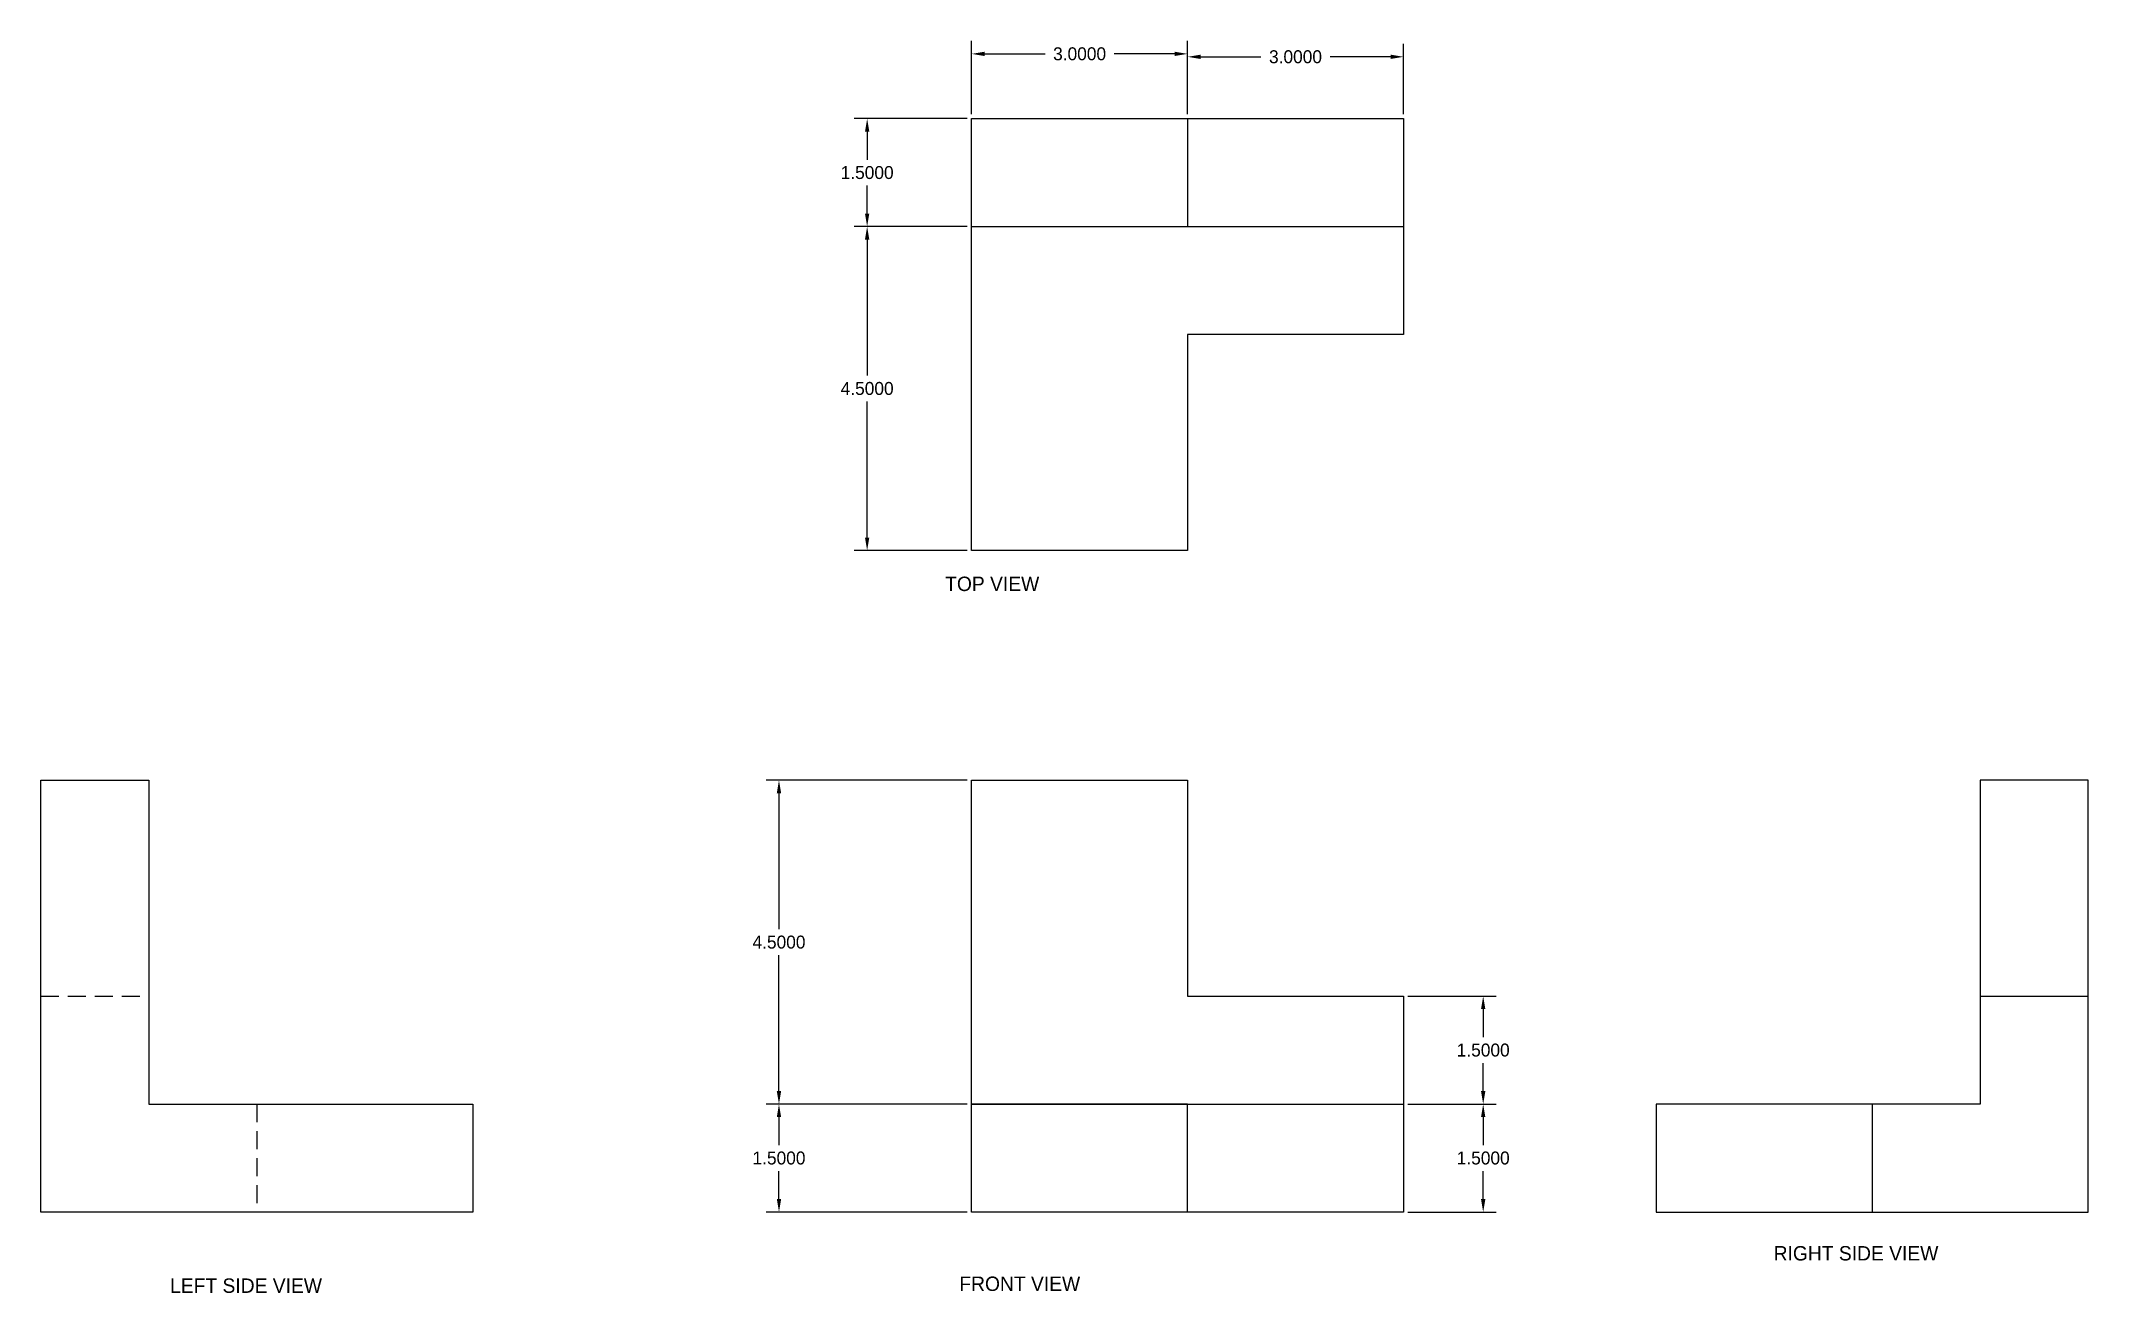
# Model space of a CAD drawing. Header units: inches. Extents: x 10.6 to 39.1, y 15.1 to 32.5.
import ezdxf

# ---------------------------------------------------------------- set-up
doc = ezdxf.new("R2010")
doc.units = ezdxf.units.IN
doc.header["$MEASUREMENT"] = 0
doc.linetypes.add('DASHED2', pattern=[0.375, 0.25, -0.125])
doc.dimstyles.get("Standard").update_dxf_attribs({"dimtxt": 0.18, "dimasz": 0.18, "dimexe": 0.18, "dimexo": 0.0625, "dimgap": 0.09, "dimtad": 0, "dimtih": 1, "dimtoh": 1, "dimdec": 4, "dimzin": 0, "dimdsep": 46, "dimtxsty": 'Standard', "dimcen": 0.09, "dimadec": 0, "dimazin": 0, "dimtfac": 1, "dimtdec": 4, "dimtofl": 0, "dimtmove": 0, "dimatfit": 3, "dimfxl": 0, "dimtolj": 1, "dimtzin": 0, "dimarcsym": 0})

# ---------------------------------------------------------------- blocks, each defined once
blk = doc.blocks.new('*D2')
at = {"color": 0, "lineweight": -2}
for p, q in [((23.487, 22.199), (20.693, 22.199)), ((20.873, 22.019), (20.873, 20.129)), ((20.873, 17.879), (20.873, 19.769)), ((23.487, 17.699), (20.693, 17.699))]:
    blk.add_line(p, q, dxfattribs=at)
at = {"color": 0}
for points in [[(20.843, 22.019), (20.903, 22.019), (20.873, 22.199)], [(20.843, 17.879), (20.903, 17.879), (20.873, 17.699)]]:
    blk.add_solid(points, dxfattribs=at)
at = {"layer": 'Defpoints', "color": 0}
for p in [(23.55, 22.199), (20.873, 17.699), (23.55, 17.699)]:
    blk.add_point(p, dxfattribs=at)
at = {"color": 0, "insert": (20.873, 19.949), "char_height": 0.18, "attachment_point": 5}
blk.add_mtext('\\A1;4.5000', dxfattribs=at)
blk = doc.blocks.new('*D3')
at = {"color": 0, "lineweight": -2}
for p, q in [((23.487, 17.699), (20.693, 17.699)), ((20.873, 17.519), (20.873, 17.129)), ((20.873, 16.379), (20.873, 16.769)), ((23.487, 16.199), (20.693, 16.199))]:
    blk.add_line(p, q, dxfattribs=at)
at = {"color": 0}
for points in [[(20.843, 17.519), (20.903, 17.519), (20.873, 17.699)], [(20.843, 16.379), (20.903, 16.379), (20.873, 16.199)]]:
    blk.add_solid(points, dxfattribs=at)
at = {"layer": 'Defpoints', "color": 0}
for p in [(23.55, 17.699), (20.873, 16.199), (23.55, 16.199)]:
    blk.add_point(p, dxfattribs=at)
at = {"color": 0, "insert": (20.873, 16.949), "char_height": 0.18, "attachment_point": 5}
blk.add_mtext('\\A1;1.5000', dxfattribs=at)
blk = doc.blocks.new('*D4')
at = {"color": 0, "lineweight": -2}
for p, q in [((29.612, 17.699), (30.838, 17.699)), ((30.658, 17.519), (30.658, 17.129)), ((30.658, 16.379), (30.658, 16.769)), ((29.612, 16.199), (30.838, 16.199))]:
    blk.add_line(p, q, dxfattribs=at)
at = {"color": 0}
for points in [[(30.628, 17.519), (30.688, 17.519), (30.658, 17.699)], [(30.628, 16.379), (30.688, 16.379), (30.658, 16.199)]]:
    blk.add_solid(points, dxfattribs=at)
at = {"layer": 'Defpoints', "color": 0}
for p in [(29.55, 17.699), (29.55, 16.199), (30.658, 16.199)]:
    blk.add_point(p, dxfattribs=at)
at = {"color": 0, "insert": (30.658, 16.949), "char_height": 0.18, "attachment_point": 5}
blk.add_mtext('\\A1;1.5000', dxfattribs=at)
blk = doc.blocks.new('*D5')
at = {"color": 0, "lineweight": -2}
for p, q in [((29.612, 19.199), (30.838, 19.199)), ((30.658, 19.019), (30.658, 18.629)), ((30.658, 17.879), (30.658, 18.269)), ((29.675, 17.699), (30.838, 17.699))]:
    blk.add_line(p, q, dxfattribs=at)
at = {"color": 0}
for points in [[(30.628, 19.019), (30.688, 19.019), (30.658, 19.199)], [(30.628, 17.879), (30.688, 17.879), (30.658, 17.699)]]:
    blk.add_solid(points, dxfattribs=at)
at = {"layer": 'Defpoints', "color": 0}
for p in [(29.55, 19.199), (29.612, 17.699), (30.658, 17.699)]:
    blk.add_point(p, dxfattribs=at)
at = {"color": 0, "insert": (30.658, 18.449), "char_height": 0.18, "attachment_point": 5}
blk.add_mtext('\\A1;1.5000', dxfattribs=at)
blk = doc.blocks.new('*D6')
at = {"color": 0, "lineweight": -2}
for p, q in [((23.55, 31.455), (23.55, 32.472)), ((26.55, 31.455), (26.55, 32.472)), ((23.73, 32.292), (24.57, 32.292)), ((26.37, 32.292), (25.53, 32.292))]:
    blk.add_line(p, q, dxfattribs=at)
at = {"color": 0}
for points in [[(23.73, 32.322), (23.73, 32.262), (23.55, 32.292)], [(26.37, 32.322), (26.37, 32.262), (26.55, 32.292)]]:
    blk.add_solid(points, dxfattribs=at)
at = {"layer": 'Defpoints', "color": 0}
for p in [(26.55, 32.292), (23.55, 31.392), (26.55, 31.392)]:
    blk.add_point(p, dxfattribs=at)
at = {"color": 0, "insert": (25.05, 32.292), "char_height": 0.18, "attachment_point": 5}
blk.add_mtext('\\A1;3.0000', dxfattribs=at)
blk = doc.blocks.new('*D7')
at = {"color": 0, "lineweight": -2}
for p, q in [((26.55, 31.517), (26.55, 32.431)), ((29.55, 31.455), (29.55, 32.431)), ((26.73, 32.251), (27.57, 32.251)), ((29.37, 32.251), (28.53, 32.251))]:
    blk.add_line(p, q, dxfattribs=at)
at = {"color": 0}
for points in [[(26.73, 32.281), (26.73, 32.221), (26.55, 32.251)], [(29.37, 32.281), (29.37, 32.221), (29.55, 32.251)]]:
    blk.add_solid(points, dxfattribs=at)
at = {"layer": 'Defpoints', "color": 0}
for p in [(29.55, 32.251), (26.55, 31.455), (29.55, 31.392)]:
    blk.add_point(p, dxfattribs=at)
at = {"color": 0, "insert": (28.05, 32.251), "char_height": 0.18, "attachment_point": 5}
blk.add_mtext('\\A1;3.0000', dxfattribs=at)
blk = doc.blocks.new('*D8')
at = {"color": 0, "lineweight": -2}
for p, q in [((23.487, 31.392), (21.918, 31.392)), ((22.098, 31.212), (22.098, 30.822)), ((22.098, 30.072), (22.098, 30.462)), ((23.487, 29.892), (21.918, 29.892))]:
    blk.add_line(p, q, dxfattribs=at)
at = {"color": 0}
for points in [[(22.068, 31.212), (22.128, 31.212), (22.098, 31.392)], [(22.068, 30.072), (22.128, 30.072), (22.098, 29.892)]]:
    blk.add_solid(points, dxfattribs=at)
at = {"layer": 'Defpoints', "color": 0}
for p in [(23.55, 31.392), (22.098, 29.892), (23.55, 29.892)]:
    blk.add_point(p, dxfattribs=at)
at = {"color": 0, "insert": (22.098, 30.642), "char_height": 0.18, "attachment_point": 5}
blk.add_mtext('\\A1;1.5000', dxfattribs=at)
blk = doc.blocks.new('*D9')
at = {"color": 0, "lineweight": -2}
for p, q in [((23.487, 29.892), (21.918, 29.892)), ((22.098, 29.712), (22.098, 27.822)), ((22.098, 25.572), (22.098, 27.462)), ((23.487, 25.392), (21.918, 25.392))]:
    blk.add_line(p, q, dxfattribs=at)
at = {"color": 0}
for points in [[(22.068, 29.712), (22.128, 29.712), (22.098, 29.892)], [(22.068, 25.572), (22.128, 25.572), (22.098, 25.392)]]:
    blk.add_solid(points, dxfattribs=at)
at = {"layer": 'Defpoints', "color": 0}
for p in [(23.55, 29.892), (22.098, 25.392), (23.55, 25.392)]:
    blk.add_point(p, dxfattribs=at)
at = {"color": 0, "insert": (22.098, 27.642), "char_height": 0.18, "attachment_point": 5}
blk.add_mtext('\\A1;4.5000', dxfattribs=at)

msp = doc.modelspace()

# ---------------------------------------------------------------- linework, layer by layer
for p, q in [((23.54983, 29.89209), (23.54983, 31.39209)), ((23.54983, 31.39209), (26.54983, 31.39209)), ((26.54983, 31.39209), (29.54983, 31.39209)), ((26.54983, 31.39209), (26.54983, 29.89209)), ((29.54983, 31.39209), (29.54983, 29.89209)), ((23.54983, 25.39209), (23.54983, 29.89209)), ((23.54983, 29.89209), (29.54983, 29.89209)), ((29.54983, 29.89209), (29.54983, 28.39209)), ((29.54983, 28.39209), (26.54983, 28.39209)), ((26.54983, 28.39209), (26.54983, 25.39209)), ((26.54983, 25.39209), (23.54983, 25.39209)), ((10.618, 19.19922), (10.618, 22.19922)), ((10.618, 22.19922), (12.118, 22.19922)), ((12.118, 22.19922), (12.118, 19.19922)), ((23.54983, 22.19922), (26.54983, 22.19922)), ((23.54983, 17.69922), (23.54983, 22.19922)), ((26.54983, 22.19922), (26.54983, 19.19922)), ((39.06239, 22.19922), (37.56239, 22.19922)), ((37.56239, 22.19922), (37.56239, 19.19922)), ((39.06239, 19.19922), (39.06239, 22.19922)), ((10.618, 16.19922), (10.618, 19.19922)), ((12.118, 19.19922), (12.118, 17.69922)), ((26.54983, 19.19922), (29.54983, 19.19922)), ((29.54983, 19.19922), (29.54983, 17.69922)), ((37.56239, 19.19922), (37.56239, 17.69922)), ((37.56239, 19.19922), (39.06239, 19.19922)), ((39.06239, 16.19922), (39.06239, 19.19922)), ((12.118, 17.69922), (13.618, 17.69922)), ((13.618, 17.69922), (16.618, 17.69922)), ((16.618, 17.69922), (16.618, 16.19922)), ((23.54983, 16.19922), (23.54983, 17.69922)), ((26.54983, 17.69922), (23.54983, 17.69922)), ((23.54983, 17.69922), (29.54983, 17.69922)), ((26.54983, 16.19922), (26.54983, 17.69922)), ((29.54983, 17.69922), (29.54983, 16.19922)), ((36.06239, 17.69922), (33.06239, 17.69922)), ((33.06239, 17.69922), (33.06239, 16.19922)), ((37.56239, 17.69922), (36.06239, 17.69922)), ((36.06239, 17.69922), (36.06239, 16.19922)), ((13.618, 16.19922), (10.618, 16.19922)), ((16.618, 16.19922), (13.618, 16.19922)), ((26.54983, 16.19922), (23.54983, 16.19922)), ((29.54983, 16.19922), (26.54983, 16.19922)), ((33.06239, 16.19922), (36.06239, 16.19922)), ((36.06239, 16.19922), (39.06239, 16.19922))]:
    msp.add_line(p, q)
at = {"linetype": 'DASHED2'}
for p, q in [((10.618, 19.19922), (12.118, 19.19922)), ((13.618, 17.69922), (13.618, 16.19922))]:
    msp.add_line(p, q, dxfattribs=at)

# ---------------------------------------------------------------- texts
at = {"char_height": 0.2, "attachment_point": 1}
for s, insert, width in [('TOP VIEW', (23.18191, 25.02816), 3.4637317), ('RIGHT SIDE VIEW', (34.69402, 15.72618), 3.7356367), ('LEFT SIDE VIEW', (12.41269, 15.27639), 2.7878818), ('FRONT VIEW', (23.37903, 15.30272), 4.7872716)]:
    msp.add_mtext(s, dxfattribs=dict(at, insert=insert, width=width))

# ---------------------------------------------------------------- dimensions: what is measured, and where the dimension line sits
for base, p1, p2, picture, middle in [((26.54983, 32.2917), (23.54983, 31.39209), (26.54983, 31.39209), '*D6', (25.04983, 32.2917)), ((29.54983, 32.25093), (26.54983, 31.45459), (29.54983, 31.39209), '*D7', (28.04983, 32.25093))]:
    dim = msp.add_linear_dim(base=base, p1=p1, p2=p2, dimstyle='Standard')
    dim.commit()
    dim.dimension.update_dxf_attribs({"geometry": picture, "text_midpoint": middle})
for base, p1, p2, picture, middle in [((22.09755, 29.89209), (23.54983, 31.39209), (23.54983, 29.89209), '*D8', (22.09755, 30.64209)), ((22.09755, 25.39209), (23.54983, 29.89209), (23.54983, 25.39209), '*D9', (22.09755, 27.64209)), ((20.87276, 17.69922), (23.54983, 22.19922), (23.54983, 17.69922), '*D2', (20.87276, 19.94922)), ((30.65776, 17.69922), (29.54983, 19.19922), (29.61233, 17.69922), '*D5', (30.65776, 18.44922)), ((20.87276, 16.19922), (23.54983, 17.69922), (23.54983, 16.19922), '*D3', (20.87276, 16.94922)), ((30.65776, 16.19922), (29.54983, 17.69922), (29.54983, 16.19922), '*D4', (30.65776, 16.94922))]:
    dim = msp.add_linear_dim(base=base, p1=p1, p2=p2, angle=90, dimstyle='Standard')
    dim.commit()
    dim.dimension.update_dxf_attribs({"geometry": picture, "text_midpoint": middle})

doc.saveas('drawing.dxf')
